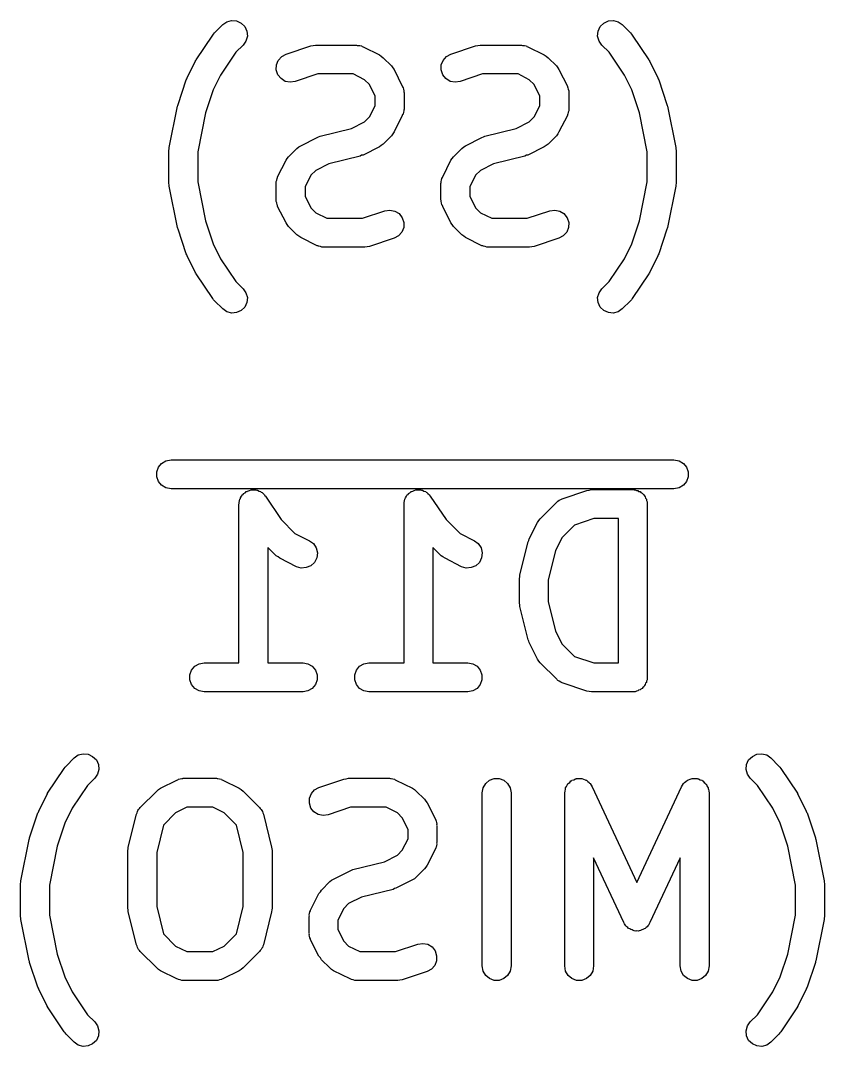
# Model space of a CAD drawing. Extents: x 127.4 to 175.7, y -110 to -72.3.
# Drawn here: x 148.975 to 151.761, y -104.555 to -101.001 of the extents above; entities that cross this region are included whole.
import ezdxf

# ---------------------------------------------------------------- set-up
doc = ezdxf.new("R2010")
doc.units = 0
doc.header["$MEASUREMENT"] = 0
doc.layers.add('BLACK', color=7, linetype='CONTINUOUS')

msp = doc.modelspace()

# ---------------------------------------------------------------- linework, layer by layer
at = {"layer": 'Black'}
for p, q in [((149.69, -101.005), (149.706, -101.001)), ((149.706, -101.001), (149.724, -101.002)), ((149.724, -101.002), (149.74, -101.01)), ((150.996, -101.01), (151.012, -101.002)), ((151.012, -101.002), (151.03, -101.001)), ((151.03, -101.001), (151.046, -101.005)), ((149.647, -101.044), (149.676, -101.015)), ((149.676, -101.015), (149.69, -101.005)), ((149.74, -101.01), (149.752, -101.022)), ((149.752, -101.022), (149.759, -101.038)), ((149.759, -101.038), (149.761, -101.055)), ((150.975, -101.055), (150.977, -101.038)), ((150.977, -101.038), (150.984, -101.022)), ((150.984, -101.022), (150.996, -101.01)), ((151.046, -101.005), (151.06, -101.015)), ((151.06, -101.015), (151.089, -101.044)), ((149.584, -101.137), (149.641, -101.052)), ((149.641, -101.052), (149.644, -101.048)), ((149.644, -101.048), (149.647, -101.044)), ((149.756, -101.072), (149.746, -101.086)), ((149.761, -101.055), (149.756, -101.072)), ((150.98, -101.072), (150.975, -101.055)), ((150.99, -101.086), (150.98, -101.072)), ((151.089, -101.044), (151.092, -101.048)), ((151.092, -101.048), (151.095, -101.052)), ((151.095, -101.052), (151.152, -101.137)), ((149.721, -101.111), (149.668, -101.19)), ((149.746, -101.086), (149.721, -101.111)), ((149.895, -101.118), (149.981, -101.089)), ((149.981, -101.089), (149.989, -101.088)), ((149.989, -101.088), (149.997, -101.086)), ((149.997, -101.086), (150.139, -101.086)), ((150.139, -101.086), (150.142, -101.087)), ((150.142, -101.087), (150.145, -101.087)), ((150.145, -101.087), (150.151, -101.088)), ((150.151, -101.088), (150.157, -101.089)), ((150.157, -101.089), (150.159, -101.091)), ((150.159, -101.091), (150.162, -101.092)), ((150.162, -101.092), (150.219, -101.12)), ((150.466, -101.118), (150.552, -101.089)), ((150.552, -101.089), (150.56, -101.088)), ((150.56, -101.088), (150.568, -101.086)), ((150.568, -101.086), (150.711, -101.086)), ((150.711, -101.086), (150.714, -101.087)), ((150.714, -101.087), (150.717, -101.087)), ((150.717, -101.087), (150.722, -101.088)), ((150.722, -101.088), (150.728, -101.089)), ((150.728, -101.089), (150.73, -101.091)), ((150.73, -101.091), (150.733, -101.092)), ((150.733, -101.092), (150.79, -101.12)), ((151.015, -101.111), (150.99, -101.086)), ((151.068, -101.19), (151.015, -101.111)), ((149.552, -101.2), (149.58, -101.143)), ((149.58, -101.143), (149.582, -101.14)), ((149.582, -101.14), (149.584, -101.137)), ((149.862, -101.155), (149.868, -101.139)), ((149.868, -101.139), (149.88, -101.126)), ((149.88, -101.126), (149.895, -101.118)), ((150.219, -101.12), (150.225, -101.125)), ((150.225, -101.125), (150.232, -101.13)), ((150.232, -101.13), (150.26, -101.158)), ((150.433, -101.155), (150.44, -101.139)), ((150.44, -101.139), (150.451, -101.126)), ((150.451, -101.126), (150.466, -101.118)), ((150.79, -101.12), (150.797, -101.125)), ((150.797, -101.125), (150.803, -101.13)), ((150.803, -101.13), (150.832, -101.158)), ((151.152, -101.137), (151.154, -101.14)), ((151.154, -101.14), (151.156, -101.143)), ((151.156, -101.143), (151.184, -101.2)), ((149.861, -101.172), (149.862, -101.155)), ((149.867, -101.189), (149.861, -101.172)), ((150.26, -101.158), (150.265, -101.165)), ((150.265, -101.165), (150.27, -101.171)), ((150.27, -101.171), (150.298, -101.228)), ((150.433, -101.172), (150.433, -101.155)), ((150.438, -101.189), (150.433, -101.172)), ((150.832, -101.158), (150.837, -101.165)), ((150.837, -101.165), (150.841, -101.171)), ((150.841, -101.171), (150.87, -101.228)), ((149.521, -101.292), (149.549, -101.206)), ((149.549, -101.206), (149.551, -101.203)), ((149.551, -101.203), (149.552, -101.2)), ((149.668, -101.19), (149.643, -101.241)), ((149.878, -101.202), (149.867, -101.189)), ((149.892, -101.212), (149.878, -101.202)), ((149.909, -101.215), (149.892, -101.212)), ((149.927, -101.212), (149.909, -101.215)), ((150.005, -101.186), (149.927, -101.212)), ((150.128, -101.186), (150.005, -101.186)), ((150.167, -101.206), (150.128, -101.186)), ((150.184, -101.223), (150.167, -101.206)), ((150.449, -101.202), (150.438, -101.189)), ((150.464, -101.212), (150.449, -101.202)), ((150.481, -101.215), (150.464, -101.212)), ((150.498, -101.212), (150.481, -101.215)), ((150.576, -101.186), (150.498, -101.212)), ((150.699, -101.186), (150.576, -101.186)), ((150.738, -101.206), (150.699, -101.186)), ((150.755, -101.223), (150.738, -101.206)), ((151.093, -101.241), (151.068, -101.19)), ((151.184, -101.2), (151.185, -101.203)), ((151.185, -101.203), (151.187, -101.206)), ((151.187, -101.206), (151.215, -101.292)), ((149.643, -101.241), (149.616, -101.321)), ((150.204, -101.263), (150.184, -101.223)), ((150.298, -101.228), (150.299, -101.231)), ((150.299, -101.231), (150.301, -101.234)), ((150.301, -101.234), (150.302, -101.239)), ((150.302, -101.239), (150.303, -101.245)), ((150.303, -101.245), (150.303, -101.248)), ((150.303, -101.248), (150.304, -101.251)), ((150.304, -101.251), (150.304, -101.308)), ((150.775, -101.263), (150.755, -101.223)), ((150.87, -101.228), (150.871, -101.231)), ((150.871, -101.231), (150.872, -101.234)), ((150.872, -101.234), (150.873, -101.239)), ((150.873, -101.239), (150.875, -101.245)), ((150.875, -101.245), (150.875, -101.248)), ((150.875, -101.248), (150.875, -101.251)), ((150.875, -101.251), (150.875, -101.308)), ((151.12, -101.321), (151.093, -101.241)), ((150.204, -101.296), (150.204, -101.263)), ((150.775, -101.296), (150.775, -101.263)), ((149.49, -101.441), (149.519, -101.298)), ((149.519, -101.298), (149.52, -101.295)), ((149.52, -101.295), (149.521, -101.292)), ((149.616, -101.321), (149.589, -101.456)), ((150.184, -101.335), (150.204, -101.296)), ((150.302, -101.319), (150.301, -101.325)), ((150.303, -101.314), (150.302, -101.319)), ((150.304, -101.308), (150.303, -101.311)), ((150.303, -101.311), (150.303, -101.314)), ((150.755, -101.335), (150.775, -101.296)), ((150.873, -101.319), (150.872, -101.325)), ((150.875, -101.314), (150.873, -101.319)), ((150.875, -101.308), (150.875, -101.311)), ((150.875, -101.311), (150.875, -101.314)), ((151.147, -101.456), (151.12, -101.321)), ((151.215, -101.292), (151.216, -101.295)), ((151.216, -101.295), (151.217, -101.298)), ((151.217, -101.298), (151.246, -101.441)), ((150.122, -101.375), (150.167, -101.352)), ((150.167, -101.352), (150.184, -101.335)), ((150.298, -101.33), (150.27, -101.387)), ((150.299, -101.327), (150.298, -101.33)), ((150.301, -101.325), (150.299, -101.327)), ((150.693, -101.375), (150.738, -101.352)), ((150.738, -101.352), (150.755, -101.335)), ((150.87, -101.33), (150.841, -101.387)), ((150.871, -101.327), (150.87, -101.33)), ((150.872, -101.325), (150.871, -101.327)), ((150.013, -101.402), (150.122, -101.375)), ((150.265, -101.394), (150.26, -101.4)), ((150.27, -101.387), (150.265, -101.394)), ((150.584, -101.402), (150.693, -101.375)), ((150.837, -101.394), (150.832, -101.4)), ((150.841, -101.387), (150.837, -101.394)), ((149.946, -101.435), (150.003, -101.406)), ((150.003, -101.406), (150.008, -101.404)), ((150.008, -101.404), (150.013, -101.402)), ((150.232, -101.429), (150.225, -101.434)), ((150.26, -101.4), (150.232, -101.429)), ((150.517, -101.435), (150.574, -101.406)), ((150.574, -101.406), (150.579, -101.404)), ((150.579, -101.404), (150.584, -101.402)), ((150.803, -101.429), (150.797, -101.434)), ((150.832, -101.4), (150.803, -101.429)), ((149.489, -101.451), (149.49, -101.446)), ((149.489, -101.565), (149.489, -101.451)), ((149.49, -101.446), (149.49, -101.441)), ((149.589, -101.456), (149.589, -101.56)), ((149.904, -101.473), (149.933, -101.444)), ((149.933, -101.444), (149.939, -101.439)), ((149.939, -101.439), (149.946, -101.435)), ((150.219, -101.438), (150.162, -101.467)), ((150.225, -101.434), (150.219, -101.438)), ((150.476, -101.473), (150.504, -101.444)), ((150.504, -101.444), (150.511, -101.439)), ((150.511, -101.439), (150.517, -101.435)), ((150.79, -101.438), (150.733, -101.467)), ((150.797, -101.434), (150.79, -101.438)), ((151.147, -101.56), (151.147, -101.456)), ((151.246, -101.441), (151.246, -101.446)), ((151.246, -101.446), (151.247, -101.451)), ((151.247, -101.451), (151.247, -101.565)), ((149.866, -101.543), (149.895, -101.485)), ((149.895, -101.485), (149.899, -101.479)), ((149.899, -101.479), (149.904, -101.473)), ((150.043, -101.498), (149.998, -101.52)), ((150.152, -101.471), (150.043, -101.498)), ((150.157, -101.468), (150.152, -101.471)), ((150.162, -101.467), (150.157, -101.468)), ((150.438, -101.543), (150.466, -101.485)), ((150.466, -101.485), (150.471, -101.479)), ((150.471, -101.479), (150.476, -101.473)), ((150.614, -101.498), (150.569, -101.52)), ((150.723, -101.471), (150.614, -101.498)), ((150.728, -101.468), (150.723, -101.471)), ((150.733, -101.467), (150.728, -101.468)), ((149.981, -101.537), (149.961, -101.577)), ((149.998, -101.52), (149.981, -101.537)), ((150.552, -101.537), (150.532, -101.577)), ((150.569, -101.52), (150.552, -101.537)), ((149.49, -101.57), (149.489, -101.565)), ((149.49, -101.575), (149.49, -101.57)), ((149.589, -101.56), (149.616, -101.695)), ((149.861, -101.559), (149.863, -101.554)), ((149.861, -101.562), (149.861, -101.559)), ((149.861, -101.565), (149.861, -101.562)), ((149.861, -101.622), (149.861, -101.565)), ((149.863, -101.554), (149.864, -101.548)), ((149.864, -101.548), (149.865, -101.545)), ((149.865, -101.545), (149.866, -101.543)), ((150.432, -101.565), (150.433, -101.562)), ((150.432, -101.622), (150.432, -101.565)), ((150.433, -101.559), (150.434, -101.554)), ((150.433, -101.562), (150.433, -101.559)), ((150.434, -101.554), (150.435, -101.548)), ((150.435, -101.548), (150.437, -101.545)), ((150.437, -101.545), (150.438, -101.543)), ((151.12, -101.695), (151.147, -101.56)), ((151.247, -101.565), (151.246, -101.57)), ((151.246, -101.57), (151.246, -101.575)), ((149.519, -101.718), (149.49, -101.575)), ((149.961, -101.577), (149.961, -101.61)), ((150.532, -101.577), (150.532, -101.61)), ((151.246, -101.575), (151.217, -101.718)), ((149.861, -101.625), (149.861, -101.622)), ((149.861, -101.628), (149.861, -101.625)), ((149.863, -101.633), (149.861, -101.628)), ((149.864, -101.639), (149.863, -101.633)), ((149.865, -101.642), (149.864, -101.639)), ((149.866, -101.645), (149.865, -101.642)), ((149.961, -101.61), (149.981, -101.65)), ((150.433, -101.625), (150.432, -101.622)), ((150.433, -101.628), (150.433, -101.625)), ((150.434, -101.633), (150.433, -101.628)), ((150.435, -101.639), (150.434, -101.633)), ((150.437, -101.642), (150.435, -101.639)), ((150.438, -101.645), (150.437, -101.642)), ((150.532, -101.61), (150.552, -101.65)), ((149.895, -101.702), (149.866, -101.645)), ((149.981, -101.65), (149.998, -101.667)), ((149.998, -101.667), (150.037, -101.686)), ((150.16, -101.686), (150.238, -101.66)), ((150.238, -101.66), (150.255, -101.658)), ((150.255, -101.658), (150.272, -101.661)), ((150.272, -101.661), (150.287, -101.67)), ((150.287, -101.67), (150.298, -101.684)), ((150.466, -101.702), (150.438, -101.645)), ((150.552, -101.65), (150.569, -101.667)), ((150.569, -101.667), (150.608, -101.686)), ((150.731, -101.686), (150.809, -101.66)), ((150.809, -101.66), (150.827, -101.658)), ((150.827, -101.658), (150.844, -101.661)), ((150.844, -101.661), (150.858, -101.67)), ((150.858, -101.67), (150.869, -101.684)), ((149.616, -101.695), (149.643, -101.774)), ((149.899, -101.708), (149.895, -101.702)), ((149.904, -101.715), (149.899, -101.708)), ((149.933, -101.743), (149.904, -101.715)), ((150.037, -101.686), (150.16, -101.686)), ((150.298, -101.684), (150.303, -101.701)), ((150.303, -101.701), (150.303, -101.718)), ((150.471, -101.708), (150.466, -101.702)), ((150.476, -101.715), (150.471, -101.708)), ((150.504, -101.743), (150.476, -101.715)), ((150.608, -101.686), (150.731, -101.686)), ((150.869, -101.684), (150.875, -101.701)), ((150.875, -101.701), (150.874, -101.718)), ((151.093, -101.774), (151.12, -101.695)), ((149.52, -101.721), (149.519, -101.718)), ((149.521, -101.724), (149.52, -101.721)), ((149.549, -101.809), (149.521, -101.724)), ((149.939, -101.748), (149.933, -101.743)), ((149.946, -101.753), (149.939, -101.748)), ((150.285, -101.747), (150.27, -101.755)), ((150.296, -101.734), (150.285, -101.747)), ((150.303, -101.718), (150.296, -101.734)), ((150.511, -101.748), (150.504, -101.743)), ((150.517, -101.753), (150.511, -101.748)), ((150.856, -101.747), (150.841, -101.755)), ((150.868, -101.734), (150.856, -101.747)), ((150.874, -101.718), (150.868, -101.734)), ((151.215, -101.724), (151.187, -101.809)), ((151.216, -101.721), (151.215, -101.724)), ((151.217, -101.718), (151.216, -101.721)), ((149.643, -101.774), (149.668, -101.826)), ((150.003, -101.781), (149.946, -101.753)), ((150.006, -101.782), (150.003, -101.781)), ((150.008, -101.783), (150.006, -101.782)), ((150.014, -101.784), (150.008, -101.783)), ((150.019, -101.786), (150.014, -101.784)), ((150.022, -101.786), (150.019, -101.786)), ((150.025, -101.786), (150.022, -101.786)), ((150.168, -101.786), (150.025, -101.786)), ((150.176, -101.785), (150.168, -101.786)), ((150.184, -101.784), (150.176, -101.785)), ((150.27, -101.755), (150.184, -101.784)), ((150.574, -101.781), (150.517, -101.753)), ((150.577, -101.782), (150.574, -101.781)), ((150.579, -101.783), (150.577, -101.782)), ((150.585, -101.784), (150.579, -101.783)), ((150.591, -101.786), (150.585, -101.784)), ((150.594, -101.786), (150.591, -101.786)), ((150.597, -101.786), (150.594, -101.786)), ((150.739, -101.786), (150.597, -101.786)), ((150.747, -101.785), (150.739, -101.786)), ((150.755, -101.784), (150.747, -101.785)), ((150.841, -101.755), (150.755, -101.784)), ((151.068, -101.826), (151.093, -101.774)), ((149.551, -101.813), (149.549, -101.809)), ((149.552, -101.816), (149.551, -101.813)), ((149.58, -101.873), (149.552, -101.816)), ((151.184, -101.816), (151.156, -101.873)), ((151.185, -101.813), (151.184, -101.816)), ((151.187, -101.809), (151.185, -101.813)), ((149.668, -101.826), (149.721, -101.905)), ((151.015, -101.905), (151.068, -101.826)), ((149.582, -101.876), (149.58, -101.873)), ((149.584, -101.878), (149.582, -101.876)), ((149.641, -101.964), (149.584, -101.878)), ((151.152, -101.878), (151.095, -101.964)), ((151.154, -101.876), (151.152, -101.878)), ((151.156, -101.873), (151.154, -101.876)), ((149.721, -101.905), (149.746, -101.93)), ((150.99, -101.93), (151.015, -101.905)), ((149.644, -101.968), (149.641, -101.964)), ((149.746, -101.93), (149.756, -101.944)), ((149.756, -101.944), (149.761, -101.961)), ((149.761, -101.961), (149.759, -101.978)), ((150.975, -101.961), (150.98, -101.944)), ((150.977, -101.978), (150.975, -101.961)), ((150.98, -101.944), (150.99, -101.93)), ((151.095, -101.964), (151.092, -101.968)), ((149.647, -101.972), (149.644, -101.968)), ((149.676, -102), (149.647, -101.972)), ((149.752, -101.994), (149.74, -102.006)), ((149.759, -101.978), (149.752, -101.994)), ((150.984, -101.994), (150.977, -101.978)), ((150.996, -102.006), (150.984, -101.994)), ((151.089, -101.972), (151.06, -102)), ((151.092, -101.968), (151.089, -101.972)), ((149.69, -102.01), (149.676, -102)), ((149.707, -102.015), (149.69, -102.01)), ((149.724, -102.013), (149.707, -102.015)), ((149.74, -102.006), (149.724, -102.013)), ((151.012, -102.013), (150.996, -102.006)), ((151.029, -102.015), (151.012, -102.013)), ((151.046, -102.01), (151.029, -102.015)), ((151.06, -102), (151.046, -102.01)), ((149.464, -102.535), (149.479, -102.526)), ((149.479, -102.526), (149.497, -102.523)), ((149.497, -102.523), (151.239, -102.523)), ((151.239, -102.523), (151.257, -102.526)), ((151.257, -102.526), (151.272, -102.535)), ((149.447, -102.564), (149.453, -102.548)), ((149.447, -102.582), (149.447, -102.564)), ((149.453, -102.548), (149.464, -102.535)), ((151.272, -102.535), (151.283, -102.548)), ((151.283, -102.548), (151.289, -102.564)), ((151.289, -102.564), (151.289, -102.582)), ((149.453, -102.598), (149.447, -102.582)), ((149.464, -102.611), (149.453, -102.598)), ((151.283, -102.598), (151.272, -102.611)), ((151.289, -102.582), (151.283, -102.598)), ((149.479, -102.62), (149.464, -102.611)), ((149.497, -102.623), (149.479, -102.62)), ((151.239, -102.623), (149.497, -102.623)), ((149.748, -102.64), (149.753, -102.637)), ((149.753, -102.637), (149.757, -102.633)), ((149.757, -102.633), (149.76, -102.632)), ((149.76, -102.632), (149.762, -102.631)), ((149.762, -102.631), (149.768, -102.629)), ((149.768, -102.629), (149.774, -102.627)), ((149.774, -102.627), (149.776, -102.627)), ((149.776, -102.627), (149.779, -102.627)), ((149.779, -102.627), (149.785, -102.627)), ((149.785, -102.627), (149.791, -102.627)), ((149.791, -102.627), (149.794, -102.628)), ((149.794, -102.628), (149.796, -102.628)), ((149.796, -102.628), (149.802, -102.631)), ((149.802, -102.631), (149.807, -102.633)), ((149.807, -102.633), (149.809, -102.635)), ((149.809, -102.635), (149.812, -102.636)), ((149.812, -102.636), (149.816, -102.64)), ((150.319, -102.64), (150.324, -102.637)), ((150.324, -102.637), (150.329, -102.633)), ((150.329, -102.633), (150.331, -102.632)), ((150.331, -102.632), (150.334, -102.631)), ((150.334, -102.631), (150.339, -102.629)), ((150.339, -102.629), (150.345, -102.627)), ((150.345, -102.627), (150.348, -102.627)), ((150.348, -102.627), (150.35, -102.627)), ((150.35, -102.627), (150.356, -102.627)), ((150.356, -102.627), (150.362, -102.627)), ((150.362, -102.627), (150.365, -102.628)), ((150.365, -102.628), (150.368, -102.628)), ((150.368, -102.628), (150.373, -102.631)), ((150.373, -102.631), (150.379, -102.633)), ((150.379, -102.633), (150.381, -102.635)), ((150.381, -102.635), (150.383, -102.636)), ((150.383, -102.636), (150.387, -102.64)), ((150.852, -102.658), (150.938, -102.629)), ((150.938, -102.629), (150.946, -102.628)), ((150.946, -102.628), (150.954, -102.626)), ((150.954, -102.626), (151.097, -102.626)), ((151.097, -102.626), (151.101, -102.627)), ((151.101, -102.627), (151.105, -102.627)), ((151.105, -102.627), (151.109, -102.629)), ((151.109, -102.629), (151.114, -102.629)), ((151.114, -102.629), (151.117, -102.632)), ((151.117, -102.632), (151.122, -102.633)), ((151.122, -102.633), (151.125, -102.636)), ((151.125, -102.636), (151.129, -102.638)), ((151.129, -102.638), (151.132, -102.641)), ((151.257, -102.62), (151.239, -102.623)), ((151.272, -102.611), (151.257, -102.62)), ((149.732, -102.676), (149.733, -102.674)), ((149.733, -102.671), (149.734, -102.665)), ((149.733, -102.674), (149.733, -102.671)), ((149.734, -102.665), (149.735, -102.659)), ((149.735, -102.659), (149.737, -102.657)), ((149.737, -102.654), (149.741, -102.649)), ((149.737, -102.657), (149.737, -102.654)), ((149.741, -102.649), (149.744, -102.644)), ((149.744, -102.644), (149.746, -102.643)), ((149.746, -102.643), (149.748, -102.64)), ((149.816, -102.64), (149.821, -102.644)), ((149.821, -102.644), (149.822, -102.647)), ((149.822, -102.647), (149.824, -102.649)), ((149.824, -102.649), (149.878, -102.73)), ((150.304, -102.671), (150.306, -102.665)), ((150.304, -102.674), (150.304, -102.671)), ((150.304, -102.676), (150.304, -102.674)), ((150.306, -102.665), (150.307, -102.659)), ((150.307, -102.659), (150.308, -102.657)), ((150.308, -102.657), (150.309, -102.654)), ((150.309, -102.654), (150.312, -102.649)), ((150.312, -102.649), (150.315, -102.644)), ((150.315, -102.644), (150.318, -102.643)), ((150.318, -102.643), (150.319, -102.64)), ((150.387, -102.64), (150.392, -102.644)), ((150.392, -102.644), (150.393, -102.647)), ((150.393, -102.647), (150.395, -102.649)), ((150.395, -102.649), (150.45, -102.73)), ((150.776, -102.727), (150.833, -102.67)), ((150.833, -102.67), (150.835, -102.668)), ((150.835, -102.668), (150.837, -102.666)), ((150.837, -102.666), (150.842, -102.663)), ((150.842, -102.663), (150.847, -102.66)), ((150.847, -102.66), (150.85, -102.659)), ((150.85, -102.659), (150.852, -102.658)), ((151.132, -102.641), (151.135, -102.644)), ((151.135, -102.644), (151.137, -102.648)), ((151.137, -102.648), (151.14, -102.651)), ((151.14, -102.651), (151.141, -102.656)), ((151.141, -102.656), (151.144, -102.659)), ((151.144, -102.659), (151.144, -102.664)), ((151.144, -102.664), (151.146, -102.668)), ((151.146, -102.668), (151.146, -102.672)), ((151.146, -102.672), (151.147, -102.676)), ((149.732, -103.226), (149.732, -102.676)), ((150.304, -103.226), (150.304, -102.676)), ((151.147, -102.676), (151.147, -103.276)), ((149.878, -102.73), (149.926, -102.778)), ((150.45, -102.73), (150.498, -102.778)), ((150.738, -102.797), (150.766, -102.74)), ((150.766, -102.74), (150.771, -102.733)), ((150.771, -102.733), (150.776, -102.727)), ((150.962, -102.726), (150.895, -102.749)), ((151.047, -102.726), (150.962, -102.726)), ((151.047, -103.226), (151.047, -102.726)), ((149.926, -102.778), (149.976, -102.803)), ((150.498, -102.778), (150.548, -102.803)), ((150.895, -102.749), (150.852, -102.792)), ((149.976, -102.803), (149.99, -102.813)), ((149.99, -102.813), (150, -102.828)), ((150.548, -102.803), (150.561, -102.813)), ((150.561, -102.813), (150.571, -102.828)), ((150.705, -102.921), (150.734, -102.807)), ((150.734, -102.807), (150.736, -102.802)), ((150.736, -102.802), (150.738, -102.797)), ((150.852, -102.792), (150.829, -102.837)), ((149.861, -102.855), (149.832, -102.826)), ((149.832, -102.826), (149.832, -103.226)), ((150, -102.828), (150.004, -102.845)), ((150.004, -102.845), (150.002, -102.862)), ((150.433, -102.855), (150.404, -102.826)), ((150.404, -102.826), (150.404, -103.226)), ((150.571, -102.828), (150.575, -102.845)), ((150.575, -102.845), (150.573, -102.862)), ((150.829, -102.837), (150.804, -102.94)), ((149.868, -102.859), (149.861, -102.855)), ((149.874, -102.864), (149.868, -102.859)), ((149.931, -102.893), (149.874, -102.864)), ((149.994, -102.878), (149.981, -102.89)), ((150.002, -102.862), (149.994, -102.878)), ((150.439, -102.859), (150.433, -102.855)), ((150.446, -102.864), (150.439, -102.859)), ((150.503, -102.893), (150.446, -102.864)), ((150.565, -102.878), (150.553, -102.89)), ((150.573, -102.862), (150.565, -102.878)), ((149.948, -102.898), (149.931, -102.893)), ((149.965, -102.896), (149.948, -102.898)), ((149.981, -102.89), (149.965, -102.896)), ((150.519, -102.898), (150.503, -102.893)), ((150.537, -102.896), (150.519, -102.898)), ((150.553, -102.89), (150.537, -102.896)), ((150.705, -102.928), (150.705, -102.921)), ((150.704, -102.934), (150.705, -102.928)), ((150.704, -103.019), (150.704, -102.934)), ((150.804, -102.94), (150.804, -103.013)), ((150.705, -103.025), (150.704, -103.019)), ((150.705, -103.031), (150.705, -103.025)), ((150.804, -103.013), (150.829, -103.116)), ((150.734, -103.146), (150.705, -103.031)), ((150.829, -103.116), (150.852, -103.161)), ((150.736, -103.151), (150.734, -103.146)), ((150.738, -103.156), (150.736, -103.151)), ((150.766, -103.213), (150.738, -103.156)), ((150.852, -103.161), (150.895, -103.204)), ((150.895, -103.204), (150.962, -103.226)), ((149.568, -103.251), (149.579, -103.238)), ((149.579, -103.238), (149.594, -103.229)), ((149.594, -103.229), (149.611, -103.226)), ((149.611, -103.226), (149.732, -103.226)), ((149.832, -103.226), (149.954, -103.226)), ((149.954, -103.226), (149.971, -103.229)), ((149.971, -103.229), (149.986, -103.238)), ((149.986, -103.238), (149.997, -103.251)), ((150.139, -103.251), (150.15, -103.238)), ((150.15, -103.238), (150.165, -103.229)), ((150.165, -103.229), (150.182, -103.226)), ((150.182, -103.226), (150.304, -103.226)), ((150.404, -103.226), (150.525, -103.226)), ((150.525, -103.226), (150.542, -103.229)), ((150.542, -103.229), (150.557, -103.238)), ((150.557, -103.238), (150.568, -103.251)), ((150.771, -103.22), (150.766, -103.213)), ((150.776, -103.226), (150.771, -103.22)), ((150.833, -103.283), (150.776, -103.226)), ((150.962, -103.226), (151.047, -103.226)), ((149.562, -103.268), (149.568, -103.251)), ((149.562, -103.285), (149.562, -103.268)), ((149.997, -103.251), (150.003, -103.268)), ((150.003, -103.268), (150.003, -103.285)), ((150.133, -103.268), (150.139, -103.251)), ((150.133, -103.285), (150.133, -103.268)), ((150.568, -103.251), (150.574, -103.268)), ((150.574, -103.268), (150.574, -103.285)), ((151.147, -103.276), (151.146, -103.281)), ((149.568, -103.301), (149.562, -103.285)), ((149.579, -103.315), (149.568, -103.301)), ((149.997, -103.301), (149.986, -103.315)), ((150.003, -103.285), (149.997, -103.301)), ((150.139, -103.301), (150.133, -103.285)), ((150.15, -103.315), (150.139, -103.301)), ((150.568, -103.301), (150.557, -103.315)), ((150.574, -103.285), (150.568, -103.301)), ((150.835, -103.285), (150.833, -103.283)), ((150.837, -103.287), (150.835, -103.285)), ((150.842, -103.29), (150.837, -103.287)), ((150.847, -103.293), (150.842, -103.29)), ((150.85, -103.294), (150.847, -103.293)), ((150.852, -103.295), (150.85, -103.294)), ((150.938, -103.324), (150.852, -103.295)), ((151.132, -103.311), (151.129, -103.315)), ((151.135, -103.309), (151.132, -103.311)), ((151.137, -103.305), (151.135, -103.309)), ((151.14, -103.301), (151.137, -103.305)), ((151.141, -103.297), (151.14, -103.301)), ((151.144, -103.294), (151.141, -103.297)), ((151.146, -103.285), (151.144, -103.289)), ((151.144, -103.289), (151.144, -103.294)), ((151.146, -103.281), (151.146, -103.285)), ((149.594, -103.323), (149.579, -103.315)), ((149.611, -103.326), (149.594, -103.323)), ((149.954, -103.326), (149.611, -103.326)), ((149.971, -103.323), (149.954, -103.326)), ((149.986, -103.315), (149.971, -103.323)), ((150.165, -103.323), (150.15, -103.315)), ((150.182, -103.326), (150.165, -103.323)), ((150.525, -103.326), (150.182, -103.326)), ((150.542, -103.323), (150.525, -103.326)), ((150.557, -103.315), (150.542, -103.323)), ((150.946, -103.325), (150.938, -103.324)), ((150.954, -103.326), (150.946, -103.325)), ((151.097, -103.326), (150.954, -103.326)), ((151.101, -103.326), (151.097, -103.326)), ((151.105, -103.326), (151.101, -103.326)), ((151.109, -103.324), (151.105, -103.326)), ((151.114, -103.323), (151.109, -103.324)), ((151.117, -103.321), (151.114, -103.323)), ((151.122, -103.32), (151.117, -103.321)), ((151.125, -103.317), (151.122, -103.32)), ((151.129, -103.315), (151.125, -103.317)), ((149.133, -103.584), (149.161, -103.555)), ((149.161, -103.555), (149.175, -103.545)), ((149.175, -103.545), (149.192, -103.541)), ((149.192, -103.541), (149.21, -103.542)), ((149.21, -103.542), (149.225, -103.55)), ((149.225, -103.55), (149.238, -103.562)), ((149.238, -103.562), (149.245, -103.578)), ((151.491, -103.578), (151.498, -103.562)), ((151.498, -103.562), (151.511, -103.55)), ((151.511, -103.55), (151.526, -103.542)), ((151.526, -103.542), (151.544, -103.541)), ((151.544, -103.541), (151.561, -103.545)), ((151.561, -103.545), (151.575, -103.555)), ((151.575, -103.555), (151.603, -103.584)), ((149.069, -103.677), (149.126, -103.592)), ((149.126, -103.592), (149.13, -103.588)), ((149.13, -103.588), (149.133, -103.584)), ((149.246, -103.595), (149.242, -103.612)), ((149.245, -103.578), (149.246, -103.595)), ((151.49, -103.595), (151.491, -103.578)), ((151.494, -103.612), (151.49, -103.595)), ((151.603, -103.584), (151.606, -103.588)), ((151.606, -103.588), (151.61, -103.592)), ((151.61, -103.592), (151.667, -103.677)), ((149.232, -103.626), (149.207, -103.651)), ((149.242, -103.612), (149.232, -103.626)), ((149.46, -103.66), (149.517, -103.632)), ((149.517, -103.632), (149.52, -103.631)), ((149.52, -103.631), (149.522, -103.629)), ((149.522, -103.629), (149.528, -103.628)), ((149.528, -103.628), (149.534, -103.627)), ((149.534, -103.627), (149.537, -103.627)), ((149.537, -103.627), (149.539, -103.626)), ((149.539, -103.626), (149.654, -103.626)), ((149.654, -103.626), (149.657, -103.627)), ((149.657, -103.627), (149.659, -103.627)), ((149.659, -103.627), (149.665, -103.628)), ((149.665, -103.628), (149.671, -103.629)), ((149.671, -103.629), (149.673, -103.631)), ((149.673, -103.631), (149.676, -103.632)), ((149.676, -103.632), (149.733, -103.66)), ((150.009, -103.658), (150.095, -103.629)), ((150.095, -103.629), (150.103, -103.628)), ((150.103, -103.628), (150.111, -103.626)), ((150.111, -103.626), (150.254, -103.626)), ((150.254, -103.626), (150.257, -103.627)), ((150.257, -103.627), (150.259, -103.627)), ((150.259, -103.627), (150.265, -103.628)), ((150.265, -103.628), (150.271, -103.629)), ((150.271, -103.629), (150.273, -103.631)), ((150.273, -103.631), (150.276, -103.632)), ((150.276, -103.632), (150.333, -103.66)), ((150.587, -103.644), (150.6, -103.633)), ((150.6, -103.633), (150.616, -103.627)), ((150.616, -103.627), (150.634, -103.627)), ((150.634, -103.627), (150.65, -103.633)), ((150.65, -103.633), (150.663, -103.644)), ((150.884, -103.635), (150.886, -103.633)), ((150.886, -103.633), (150.892, -103.631)), ((150.892, -103.631), (150.898, -103.628)), ((150.898, -103.628), (150.9, -103.628)), ((150.9, -103.628), (150.902, -103.627)), ((150.902, -103.627), (150.909, -103.627)), ((150.909, -103.627), (150.915, -103.627)), ((150.915, -103.627), (150.917, -103.627)), ((150.917, -103.627), (150.92, -103.627)), ((150.92, -103.627), (150.926, -103.629)), ((150.926, -103.629), (150.932, -103.631)), ((150.932, -103.631), (150.934, -103.632)), ((150.934, -103.632), (150.936, -103.633)), ((150.936, -103.633), (150.941, -103.637)), ((151.281, -103.637), (151.286, -103.633)), ((151.286, -103.633), (151.288, -103.632)), ((151.288, -103.632), (151.29, -103.631)), ((151.29, -103.631), (151.296, -103.629)), ((151.296, -103.629), (151.302, -103.627)), ((151.302, -103.627), (151.304, -103.627)), ((151.304, -103.627), (151.307, -103.627)), ((151.307, -103.627), (151.313, -103.627)), ((151.313, -103.627), (151.32, -103.627)), ((151.32, -103.627), (151.322, -103.628)), ((151.322, -103.628), (151.324, -103.628)), ((151.324, -103.628), (151.33, -103.631)), ((151.33, -103.631), (151.336, -103.633)), ((151.336, -103.633), (151.338, -103.635)), ((151.504, -103.626), (151.494, -103.612)), ((151.529, -103.651), (151.504, -103.626)), ((149.207, -103.651), (149.154, -103.73)), ((149.39, -103.727), (149.447, -103.67)), ((149.447, -103.67), (149.453, -103.665)), ((149.453, -103.665), (149.46, -103.66)), ((149.733, -103.66), (149.74, -103.665)), ((149.74, -103.665), (149.746, -103.67)), ((149.746, -103.67), (149.803, -103.727)), ((149.983, -103.679), (149.994, -103.666)), ((149.994, -103.666), (150.009, -103.658)), ((150.333, -103.66), (150.34, -103.665)), ((150.34, -103.665), (150.346, -103.67)), ((150.346, -103.67), (150.375, -103.698)), ((150.575, -103.676), (150.578, -103.659)), ((150.578, -103.659), (150.587, -103.644)), ((150.663, -103.644), (150.672, -103.659)), ((150.672, -103.659), (150.675, -103.676)), ((150.861, -103.676), (150.862, -103.67)), ((150.862, -103.67), (150.863, -103.664)), ((150.863, -103.662), (150.864, -103.659)), ((150.863, -103.664), (150.863, -103.662)), ((150.864, -103.659), (150.867, -103.654)), ((150.867, -103.654), (150.87, -103.648)), ((150.87, -103.648), (150.871, -103.646)), ((150.871, -103.646), (150.873, -103.644)), ((150.873, -103.644), (150.878, -103.64)), ((150.878, -103.64), (150.882, -103.635)), ((150.882, -103.635), (150.884, -103.635)), ((150.941, -103.637), (150.946, -103.641)), ((150.946, -103.641), (150.947, -103.643)), ((150.947, -103.643), (150.949, -103.644)), ((150.949, -103.644), (150.952, -103.65)), ((150.952, -103.65), (150.956, -103.655)), ((150.956, -103.655), (151.111, -103.987)), ((151.111, -103.987), (151.266, -103.655)), ((151.266, -103.655), (151.269, -103.65)), ((151.269, -103.65), (151.273, -103.644)), ((151.273, -103.644), (151.274, -103.643)), ((151.274, -103.643), (151.276, -103.641)), ((151.276, -103.641), (151.281, -103.637)), ((151.338, -103.635), (151.34, -103.635)), ((151.34, -103.635), (151.344, -103.64)), ((151.344, -103.64), (151.349, -103.644)), ((151.349, -103.644), (151.35, -103.646)), ((151.35, -103.646), (151.352, -103.648)), ((151.352, -103.648), (151.355, -103.654)), ((151.355, -103.654), (151.358, -103.659)), ((151.358, -103.659), (151.358, -103.662)), ((151.358, -103.662), (151.359, -103.664)), ((151.359, -103.664), (151.36, -103.67)), ((151.36, -103.67), (151.361, -103.676)), ((151.582, -103.73), (151.529, -103.651)), ((149.038, -103.74), (149.066, -103.683)), ((149.066, -103.683), (149.068, -103.68)), ((149.068, -103.68), (149.069, -103.677)), ((149.976, -103.695), (149.983, -103.679)), ((149.976, -103.712), (149.976, -103.695)), ((150.375, -103.698), (150.379, -103.705)), ((150.379, -103.705), (150.384, -103.711)), ((150.575, -104.276), (150.575, -103.676)), ((150.675, -103.676), (150.675, -104.276)), ((150.861, -104.276), (150.861, -103.676)), ((151.361, -103.676), (151.361, -104.276)), ((151.667, -103.677), (151.668, -103.68)), ((151.668, -103.68), (151.67, -103.683)), ((151.67, -103.683), (151.698, -103.74)), ((149.037, -103.743), (149.038, -103.74)), ((149.154, -103.73), (149.129, -103.781)), ((149.379, -103.746), (149.38, -103.741)), ((149.38, -103.741), (149.382, -103.738)), ((149.382, -103.738), (149.384, -103.734)), ((149.384, -103.734), (149.387, -103.731)), ((149.387, -103.731), (149.39, -103.727)), ((149.551, -103.726), (149.512, -103.746)), ((149.642, -103.726), (149.551, -103.726)), ((149.681, -103.746), (149.642, -103.726)), ((149.803, -103.727), (149.806, -103.731)), ((149.806, -103.731), (149.809, -103.734)), ((149.809, -103.734), (149.811, -103.738)), ((149.811, -103.738), (149.813, -103.741)), ((149.813, -103.741), (149.815, -103.746)), ((149.981, -103.729), (149.976, -103.712)), ((149.992, -103.742), (149.981, -103.729)), ((150.119, -103.726), (150.041, -103.752)), ((150.242, -103.726), (150.119, -103.726)), ((150.281, -103.746), (150.242, -103.726)), ((150.384, -103.711), (150.413, -103.768)), ((151.607, -103.781), (151.582, -103.73)), ((151.698, -103.74), (151.699, -103.743)), ((149.006, -103.832), (149.035, -103.746)), ((149.035, -103.746), (149.037, -103.743)), ((149.348, -103.864), (149.377, -103.75)), ((149.377, -103.75), (149.379, -103.746)), ((149.512, -103.746), (149.47, -103.788)), ((149.723, -103.788), (149.681, -103.746)), ((149.815, -103.746), (149.817, -103.75)), ((149.817, -103.75), (149.845, -103.864)), ((150.007, -103.751), (149.992, -103.742)), ((150.024, -103.755), (150.007, -103.751)), ((150.041, -103.752), (150.024, -103.755)), ((150.298, -103.763), (150.281, -103.746)), ((150.318, -103.803), (150.298, -103.763)), ((150.413, -103.768), (150.414, -103.771)), ((150.414, -103.771), (150.415, -103.774)), ((150.415, -103.774), (150.416, -103.779)), ((151.699, -103.743), (151.701, -103.746)), ((151.701, -103.746), (151.73, -103.832)), ((149.129, -103.781), (149.102, -103.861)), ((149.47, -103.788), (149.447, -103.883)), ((149.747, -103.883), (149.723, -103.788)), ((150.318, -103.836), (150.318, -103.803)), ((150.416, -103.779), (150.418, -103.785)), ((150.418, -103.785), (150.417, -103.788)), ((150.417, -103.788), (150.418, -103.791)), ((150.418, -103.791), (150.418, -103.848)), ((151.634, -103.861), (151.607, -103.781)), ((148.976, -103.981), (149.005, -103.838)), ((149.005, -103.838), (149.006, -103.835)), ((149.006, -103.835), (149.006, -103.832)), ((150.298, -103.875), (150.318, -103.836)), ((151.73, -103.832), (151.73, -103.835)), ((151.73, -103.835), (151.731, -103.838)), ((151.731, -103.838), (151.76, -103.981)), ((149.102, -103.861), (149.075, -103.996)), ((149.347, -103.876), (149.348, -103.87)), ((149.347, -104.076), (149.347, -103.876)), ((149.348, -103.87), (149.348, -103.864)), ((149.447, -103.883), (149.447, -104.07)), ((149.747, -104.07), (149.747, -103.883)), ((149.845, -103.864), (149.846, -103.87)), ((149.846, -103.87), (149.847, -103.876)), ((149.847, -103.876), (149.847, -104.076)), ((150.281, -103.892), (150.298, -103.875)), ((150.413, -103.87), (150.384, -103.927)), ((150.414, -103.867), (150.413, -103.87)), ((150.415, -103.865), (150.414, -103.867)), ((150.416, -103.859), (150.415, -103.865)), ((150.418, -103.854), (150.416, -103.859)), ((150.418, -103.848), (150.417, -103.851)), ((150.417, -103.851), (150.418, -103.854)), ((151.661, -103.996), (151.634, -103.861)), ((150.127, -103.942), (150.236, -103.915)), ((150.236, -103.915), (150.281, -103.892)), ((151.066, -104.126), (150.961, -103.902)), ((150.961, -103.902), (150.961, -104.276)), ((151.261, -103.902), (151.156, -104.126)), ((151.261, -104.276), (151.261, -103.902)), ((150.06, -103.975), (150.117, -103.946)), ((150.117, -103.946), (150.122, -103.944)), ((150.122, -103.944), (150.127, -103.942)), ((150.375, -103.94), (150.346, -103.969)), ((150.379, -103.934), (150.375, -103.94)), ((150.384, -103.927), (150.379, -103.934)), ((148.975, -103.991), (148.976, -103.986)), ((148.976, -103.986), (148.976, -103.981)), ((150.018, -104.013), (150.047, -103.984)), ((150.047, -103.984), (150.053, -103.979)), ((150.053, -103.979), (150.06, -103.975)), ((150.333, -103.978), (150.276, -104.007)), ((150.34, -103.974), (150.333, -103.978)), ((150.346, -103.969), (150.34, -103.974)), ((151.76, -103.981), (151.76, -103.986)), ((151.76, -103.986), (151.761, -103.991)), ((148.975, -104.105), (148.975, -103.991)), ((149.075, -103.996), (149.075, -104.1)), ((149.98, -104.083), (150.009, -104.025)), ((150.009, -104.025), (150.014, -104.019)), ((150.014, -104.019), (150.018, -104.013)), ((150.266, -104.011), (150.157, -104.038)), ((150.271, -104.008), (150.266, -104.011)), ((150.276, -104.007), (150.271, -104.008)), ((151.661, -104.1), (151.661, -103.996)), ((151.761, -103.991), (151.761, -104.105)), ((150.112, -104.06), (150.095, -104.077)), ((150.157, -104.038), (150.112, -104.06)), ((149.348, -104.082), (149.347, -104.076)), ((149.348, -104.089), (149.348, -104.082)), ((149.377, -104.203), (149.348, -104.089)), ((149.447, -104.07), (149.47, -104.165)), ((149.723, -104.165), (149.747, -104.07)), ((149.845, -104.089), (149.817, -104.203)), ((149.846, -104.082), (149.845, -104.089)), ((149.847, -104.076), (149.846, -104.082)), ((149.975, -104.099), (149.977, -104.094)), ((149.977, -104.094), (149.978, -104.088)), ((149.978, -104.088), (149.98, -104.085)), ((149.98, -104.085), (149.98, -104.083)), ((150.095, -104.077), (150.075, -104.117)), ((148.976, -104.11), (148.975, -104.105)), ((148.976, -104.115), (148.976, -104.11)), ((149.005, -104.258), (148.976, -104.115)), ((149.075, -104.1), (149.102, -104.235)), ((149.976, -104.102), (149.975, -104.099)), ((149.975, -104.105), (149.976, -104.102)), ((149.975, -104.162), (149.975, -104.105)), ((150.075, -104.117), (150.075, -104.15)), ((151.068, -104.13), (151.066, -104.126)), ((151.07, -104.134), (151.068, -104.13)), ((151.154, -104.13), (151.152, -104.134)), ((151.156, -104.126), (151.154, -104.13)), ((151.634, -104.235), (151.661, -104.1)), ((151.76, -104.115), (151.731, -104.258)), ((151.761, -104.105), (151.76, -104.11)), ((151.76, -104.11), (151.76, -104.115)), ((149.47, -104.165), (149.512, -104.207)), ((149.681, -104.207), (149.723, -104.165)), ((149.976, -104.165), (149.975, -104.162)), ((149.975, -104.168), (149.976, -104.165)), ((150.075, -104.15), (150.095, -104.19)), ((151.073, -104.137), (151.07, -104.134)), ((151.076, -104.14), (151.073, -104.137)), ((151.079, -104.143), (151.076, -104.14)), ((151.082, -104.146), (151.079, -104.143)), ((151.086, -104.148), (151.082, -104.146)), ((151.09, -104.15), (151.086, -104.148)), ((151.094, -104.151), (151.09, -104.15)), ((151.098, -104.153), (151.094, -104.151)), ((151.102, -104.154), (151.098, -104.153)), ((151.107, -104.155), (151.102, -104.154)), ((151.111, -104.154), (151.107, -104.155)), ((151.115, -104.155), (151.111, -104.154)), ((151.119, -104.154), (151.115, -104.155)), ((151.124, -104.153), (151.119, -104.154)), ((151.128, -104.151), (151.124, -104.153)), ((151.132, -104.15), (151.128, -104.151)), ((151.136, -104.148), (151.132, -104.15)), ((151.14, -104.146), (151.136, -104.148)), ((151.143, -104.143), (151.14, -104.146)), ((151.146, -104.14), (151.143, -104.143)), ((151.149, -104.137), (151.146, -104.14)), ((151.152, -104.134), (151.149, -104.137)), ((149.379, -104.207), (149.377, -104.203)), ((149.817, -104.203), (149.815, -104.207)), ((149.977, -104.173), (149.975, -104.168)), ((149.978, -104.179), (149.977, -104.173)), ((149.98, -104.182), (149.978, -104.179)), ((149.98, -104.185), (149.98, -104.182)), ((150.009, -104.242), (149.98, -104.185)), ((150.095, -104.19), (150.112, -104.207)), ((150.274, -104.226), (150.352, -104.2)), ((150.352, -104.2), (150.369, -104.198)), ((150.369, -104.198), (150.386, -104.201)), ((150.386, -104.201), (150.401, -104.21)), ((149.102, -104.235), (149.129, -104.314)), ((149.38, -104.212), (149.379, -104.207)), ((149.382, -104.215), (149.38, -104.212)), ((149.384, -104.219), (149.382, -104.215)), ((149.387, -104.222), (149.384, -104.219)), ((149.39, -104.226), (149.387, -104.222)), ((149.447, -104.283), (149.39, -104.226)), ((149.512, -104.207), (149.551, -104.226)), ((149.551, -104.226), (149.642, -104.226)), ((149.642, -104.226), (149.681, -104.207)), ((149.803, -104.226), (149.746, -104.283)), ((149.806, -104.222), (149.803, -104.226)), ((149.809, -104.219), (149.806, -104.222)), ((149.811, -104.215), (149.809, -104.219)), ((149.813, -104.212), (149.811, -104.215)), ((149.815, -104.207), (149.813, -104.212)), ((150.112, -104.207), (150.151, -104.226)), ((150.151, -104.226), (150.274, -104.226)), ((150.401, -104.21), (150.412, -104.224)), ((150.412, -104.224), (150.417, -104.241)), ((151.607, -104.314), (151.634, -104.235)), ((149.006, -104.261), (149.005, -104.258)), ((149.006, -104.264), (149.006, -104.261)), ((149.035, -104.349), (149.006, -104.264)), ((150.014, -104.248), (150.009, -104.242)), ((150.018, -104.255), (150.014, -104.248)), ((150.047, -104.283), (150.018, -104.255)), ((150.411, -104.274), (150.399, -104.287)), ((150.417, -104.258), (150.411, -104.274)), ((150.417, -104.241), (150.417, -104.258)), ((151.73, -104.264), (151.701, -104.349)), ((151.731, -104.258), (151.73, -104.261)), ((151.73, -104.261), (151.73, -104.264)), ((149.453, -104.288), (149.447, -104.283)), ((149.46, -104.293), (149.453, -104.288)), ((149.517, -104.321), (149.46, -104.293)), ((149.733, -104.293), (149.676, -104.321)), ((149.74, -104.288), (149.733, -104.293)), ((149.746, -104.283), (149.74, -104.288)), ((150.053, -104.288), (150.047, -104.283)), ((150.06, -104.293), (150.053, -104.288)), ((150.117, -104.321), (150.06, -104.293)), ((150.384, -104.295), (150.298, -104.324)), ((150.399, -104.287), (150.384, -104.295)), ((150.578, -104.294), (150.575, -104.276)), ((150.587, -104.309), (150.578, -104.294)), ((150.6, -104.32), (150.587, -104.309)), ((150.663, -104.309), (150.65, -104.32)), ((150.672, -104.294), (150.663, -104.309)), ((150.675, -104.276), (150.672, -104.294)), ((150.864, -104.294), (150.861, -104.276)), ((150.873, -104.309), (150.864, -104.294)), ((150.886, -104.32), (150.873, -104.309)), ((150.949, -104.309), (150.936, -104.32)), ((150.958, -104.294), (150.949, -104.309)), ((150.961, -104.276), (150.958, -104.294)), ((151.264, -104.294), (151.261, -104.276)), ((151.273, -104.309), (151.264, -104.294)), ((151.286, -104.32), (151.273, -104.309)), ((151.349, -104.309), (151.336, -104.32)), ((151.358, -104.294), (151.349, -104.309)), ((151.361, -104.276), (151.358, -104.294)), ((149.129, -104.314), (149.154, -104.366)), ((149.52, -104.322), (149.517, -104.321)), ((149.522, -104.323), (149.52, -104.322)), ((149.528, -104.324), (149.522, -104.323)), ((149.534, -104.326), (149.528, -104.324)), ((149.537, -104.326), (149.534, -104.326)), ((149.539, -104.326), (149.537, -104.326)), ((149.654, -104.326), (149.539, -104.326)), ((149.657, -104.326), (149.654, -104.326)), ((149.659, -104.326), (149.657, -104.326)), ((149.665, -104.324), (149.659, -104.326)), ((149.671, -104.323), (149.665, -104.324)), ((149.673, -104.322), (149.671, -104.323)), ((149.676, -104.321), (149.673, -104.322)), ((150.12, -104.322), (150.117, -104.321)), ((150.122, -104.323), (150.12, -104.322)), ((150.128, -104.324), (150.122, -104.323)), ((150.134, -104.326), (150.128, -104.324)), ((150.137, -104.326), (150.134, -104.326)), ((150.139, -104.326), (150.137, -104.326)), ((150.282, -104.326), (150.139, -104.326)), ((150.29, -104.325), (150.282, -104.326)), ((150.298, -104.324), (150.29, -104.325)), ((150.616, -104.326), (150.6, -104.32)), ((150.634, -104.326), (150.616, -104.326)), ((150.65, -104.32), (150.634, -104.326)), ((150.902, -104.326), (150.886, -104.32)), ((150.92, -104.326), (150.902, -104.326)), ((150.936, -104.32), (150.92, -104.326)), ((151.302, -104.326), (151.286, -104.32)), ((151.32, -104.326), (151.302, -104.326)), ((151.336, -104.32), (151.32, -104.326)), ((151.582, -104.366), (151.607, -104.314)), ((149.037, -104.353), (149.035, -104.349)), ((149.038, -104.356), (149.037, -104.353)), ((149.066, -104.413), (149.038, -104.356)), ((149.154, -104.366), (149.207, -104.445)), ((151.529, -104.445), (151.582, -104.366)), ((151.698, -104.356), (151.67, -104.413)), ((151.699, -104.353), (151.698, -104.356)), ((151.701, -104.349), (151.699, -104.353)), ((149.068, -104.416), (149.066, -104.413)), ((149.069, -104.418), (149.068, -104.416)), ((151.668, -104.416), (151.667, -104.418)), ((151.67, -104.413), (151.668, -104.416)), ((149.126, -104.504), (149.069, -104.418)), ((149.207, -104.445), (149.232, -104.47)), ((151.504, -104.47), (151.529, -104.445)), ((151.667, -104.418), (151.61, -104.504)), ((149.232, -104.47), (149.242, -104.484)), ((149.242, -104.484), (149.246, -104.501)), ((151.49, -104.501), (151.494, -104.484)), ((151.494, -104.484), (151.504, -104.47)), ((149.13, -104.508), (149.126, -104.504)), ((149.133, -104.512), (149.13, -104.508)), ((149.161, -104.54), (149.133, -104.512)), ((149.245, -104.518), (149.238, -104.534)), ((149.246, -104.501), (149.245, -104.518)), ((151.491, -104.518), (151.49, -104.501)), ((151.498, -104.534), (151.491, -104.518)), ((151.603, -104.512), (151.575, -104.54)), ((151.606, -104.508), (151.603, -104.512)), ((151.61, -104.504), (151.606, -104.508)), ((149.175, -104.55), (149.161, -104.54)), ((149.192, -104.555), (149.175, -104.55)), ((149.21, -104.553), (149.192, -104.555)), ((149.225, -104.546), (149.21, -104.553)), ((149.238, -104.534), (149.225, -104.546)), ((151.511, -104.546), (151.498, -104.534)), ((151.526, -104.553), (151.511, -104.546)), ((151.544, -104.555), (151.526, -104.553)), ((151.561, -104.55), (151.544, -104.555)), ((151.575, -104.54), (151.561, -104.55))]:
    msp.add_line(p, q, dxfattribs=at)

doc.saveas('drawing.dxf')
